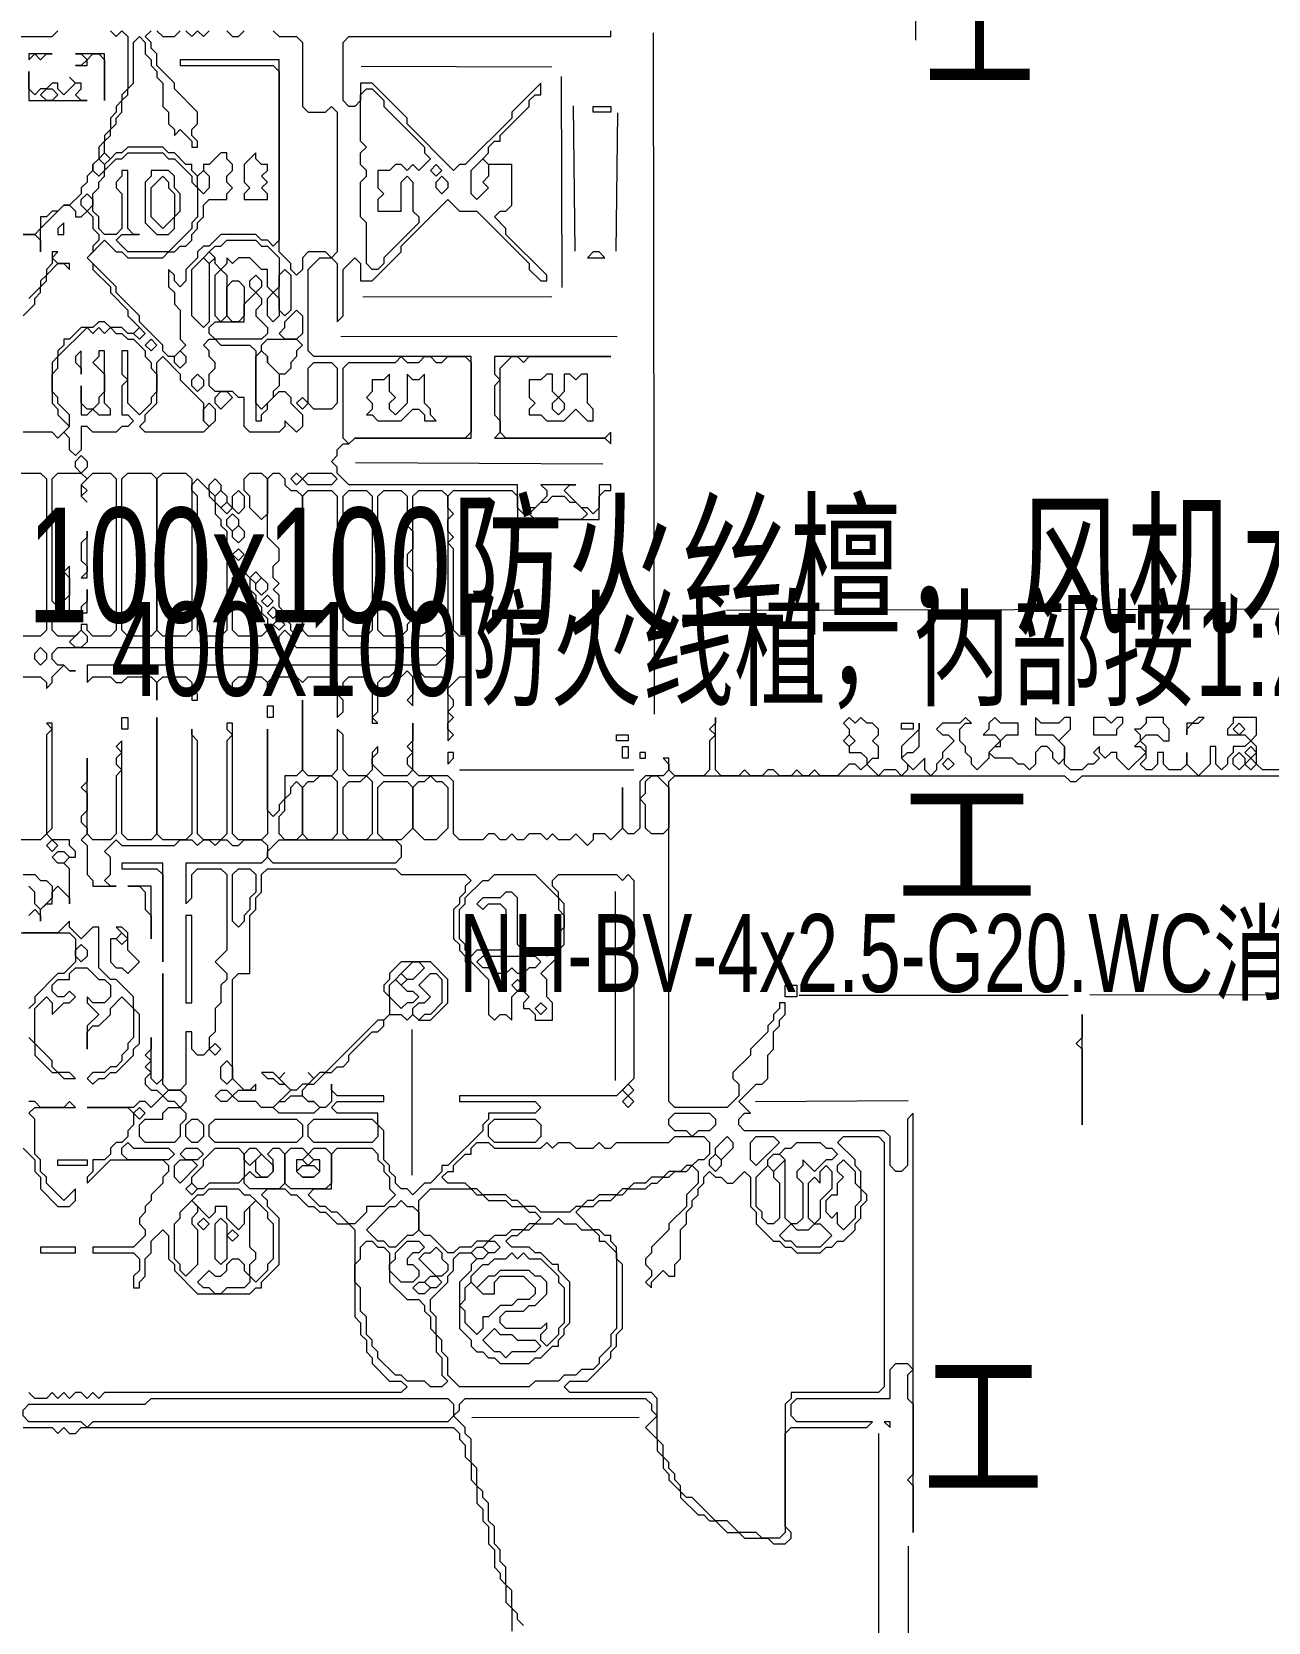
# Model space of a CAD drawing. Extents: x 10 to 1971, y 11 to 1392.
# Drawn here: x 1442.5 to 1655, y 534.6 to 807.8 of the extents above; entities that cross this region are included whole.
import ezdxf

# ---------------------------------------------------------------- set-up
doc = ezdxf.new("R2010")
doc.units = 0
for name, color, linetype, lineweight in [('OCR_TEXT', 6, 'Continuous', 0), ('TRACE_CURVE', 6, 'Continuous', 0), ('TRACE_STRAIGHT', 5, 'Continuous', 0), ('TRACE_TEXT_SYMBOL', 6, 'Continuous', 0)]:
    doc.layers.add(name, color=color, linetype=linetype, lineweight=lineweight)
doc.styles.add('wqy-unicode', font='wqy-unicode.lff')

msp = doc.modelspace()

# ---------------------------------------------------------------- linework, layer by layer
at = {"layer": 'TRACE_CURVE', "color": 6}
for points in [[(1437, 807), (1446, 807), (1447, 808)], [(1456, 808), (1457, 807), (1458, 808), (1459, 807), (1459, 798), (1458, 797), (1458, 796), (1457, 795), (1457, 794), (1456, 793), (1456, 791), (1455, 790), (1455, 789), (1454, 788), (1454, 786), (1453, 785), (1453, 784), (1452, 783), (1452, 782), (1451, 781)], [(1465, 753), (1465, 754), (1461, 758), (1461, 759), (1457, 763), (1457, 764), (1452, 769), (1455, 772), (1457, 770), (1458, 770), (1459, 769), (1465, 769), (1466, 770), (1467, 770), (1468, 771), (1469, 771), (1470, 772), (1470, 773), (1471, 774), (1471, 775), (1472, 776), (1472, 778), (1473, 779), (1476, 779), (1476, 780), (1477, 781), (1476, 782), (1476, 783), (1477, 784), (1477, 785), (1476, 786), (1476, 787), (1475, 787), (1473, 785), (1472, 785), (1472, 784), (1471, 783), (1470, 784), (1470, 785), (1469, 785), (1467, 787), (1466, 787), (1465, 788), (1459, 788), (1458, 787), (1457, 787), (1456, 786), (1455, 787), (1455, 789), (1456, 790), (1456, 791), (1457, 792), (1457, 793), (1458, 794), (1458, 796), (1459, 797), (1459, 798), (1460, 799), (1460, 806), (1461, 807), (1462, 806), (1462, 804), (1463, 803), (1463, 802)], [(1462, 807), (1463, 808)], [(1463, 802), (1464, 801), (1464, 800), (1465, 799), (1465, 795), (1466, 794), (1466, 792), (1467, 791), (1467, 790), (1468, 791), (1470, 789), (1470, 788), (1471, 788), (1471, 789), (1470, 790), (1470, 791), (1471, 792), (1471, 794), (1467, 798), (1467, 799), (1464, 802), (1464, 804), (1463, 805), (1463, 806), (1462, 807)], [(1464, 808), (1465, 807), (1467, 807), (1468, 808)], [(1484, 808), (1485, 807), (1488, 807), (1489, 806), (1489, 795), (1490, 794), (1493, 794), (1494, 795), (1495, 794), (1495, 770), (1494, 769), (1493, 770), (1490, 770), (1489, 769), (1489, 767), (1488, 766), (1487, 767), (1487, 768), (1485, 770), (1485, 803), (1468, 803), (1468, 802), (1484, 802), (1485, 801), (1485, 772), (1484, 771), (1483, 772), (1482, 772), (1481, 773), (1475, 773), (1473, 771), (1472, 771), (1471, 770), (1471, 769), (1469, 767), (1469, 765), (1468, 764), (1467, 765), (1467, 766), (1466, 767), (1466, 764), (1467, 763), (1467, 761), (1468, 760), (1468, 755), (1469, 754), (1467, 752), (1466, 752), (1465, 753)], [(1469, 808), (1470, 807), (1471, 808), (1472, 807), (1473, 808)], [(1476, 808), (1477, 807), (1478, 807), (1479, 808)], [(1499, 765), (1501, 765), (1506, 770), (1506, 771), (1514, 779), (1516, 777), (1519, 777), (1528, 768), (1528, 767), (1530, 765), (1531, 765), (1531, 766), (1524, 773), (1524, 774), (1522, 776), (1523, 777), (1524, 777), (1525, 778), (1525, 785), (1521, 785), (1520, 786), (1521, 787), (1521, 788), (1522, 789), (1523, 789), (1523, 790), (1528, 795), (1528, 796), (1529, 797), (1530, 797), (1530, 799), (1525, 794), (1525, 793), (1517, 785), (1516, 785), (1515, 784), (1507, 792), (1507, 793), (1501, 799), (1499, 799), (1499, 796), (1498, 795), (1497, 795), (1496, 796), (1496, 806), (1497, 807), (1542, 807), (1542, 808)], [(1451, 781), (1451, 780), (1449, 778), (1448, 778), (1447, 777), (1446, 777), (1445, 776), (1444, 776), (1444, 774), (1443, 773), (1441, 773), (1443, 773), (1444, 772), (1444, 770), (1444, 774), (1448, 778), (1449, 778), (1450, 777), (1450, 776), (1451, 776), (1452, 777), (1453, 776), (1453, 774), (1454, 773), (1454, 772), (1453, 771), (1453, 770), (1452, 769), (1453, 768), (1453, 767), (1456, 764), (1456, 763), (1459, 760), (1459, 759), (1461, 757), (1460, 756), (1459, 756), (1458, 757), (1456, 757), (1455, 758), (1454, 758), (1453, 757), (1451, 757), (1449, 755), (1448, 755), (1448, 754), (1447, 753), (1447, 752), (1446, 751), (1446, 744), (1447, 743), (1447, 742), (1449, 740), (1447, 738), (1446, 739), (1441, 739)], [(1441, 759), (1443, 761), (1443, 762), (1444, 763), (1444, 764), (1445, 765), (1445, 766), (1447, 768), (1448, 768), (1449, 767), (1449, 768), (1447, 768), (1446, 769), (1447, 770), (1446, 770), (1446, 768), (1445, 767), (1445, 766), (1444, 765), (1444, 764), (1442, 762)], [(1515, 693), (1514, 694), (1514, 695), (1516, 697), (1518, 697), (1518, 704), (1516, 704), (1515, 705), (1515, 719), (1514, 720), (1515, 721), (1514, 722), (1514, 724), (1515, 725), (1514, 726), (1514, 728), (1515, 729), (1525, 729), (1526, 728), (1526, 724), (1540, 724), (1540, 728), (1541, 729), (1542, 729), (1542, 730), (1540, 730), (1540, 726), (1539, 725), (1538, 726), (1537, 726), (1534, 729), (1535, 730), (1536, 730), (1530, 730), (1531, 729), (1531, 728), (1529, 726), (1528, 726), (1527, 725), (1526, 726), (1526, 730), (1497, 730), (1495, 732), (1495, 733), (1494, 734), (1495, 735), (1495, 736), (1496, 737), (1497, 737), (1498, 738), (1518, 738), (1518, 752), (1491, 752), (1490, 753), (1490, 767), (1492, 769), (1494, 769), (1495, 768), (1495, 758), (1496, 759), (1496, 767), (1498, 769), (1499, 768), (1499, 765)], [(1437, 732), (1444, 732), (1445, 731), (1445, 705), (1444, 704), (1441, 704)], [(1441, 697), (1444, 697), (1445, 696), (1445, 695), (1446, 696), (1446, 697), (1448, 699), (1449, 698), (1450, 698), (1449, 698), (1448, 699), (1447, 699), (1446, 700), (1446, 701), (1447, 702), (1485, 702), (1485, 704), (1486, 705), (1487, 704), (1487, 703), (1488, 702), (1513, 702), (1514, 701), (1512, 699), (1452, 699), (1452, 696), (1453, 697), (1456, 697), (1457, 696), (1458, 696), (1459, 697), (1463, 697)], [(1463, 697), (1464, 696), (1464, 693), (1464, 696), (1465, 697), (1469, 697), (1470, 696), (1470, 693), (1471, 693), (1471, 694), (1470, 695), (1472, 697), (1475, 697), (1476, 696), (1476, 694), (1477, 695), (1477, 696), (1478, 697), (1482, 697), (1483, 696), (1483, 695), (1483, 696), (1484, 697), (1488, 697), (1489, 696), (1490, 697), (1494, 697), (1495, 696), (1495, 690), (1496, 691), (1496, 693), (1495, 694), (1496, 695), (1496, 696), (1497, 697), (1500, 697), (1501, 696), (1501, 689), (1502, 689), (1501, 690), (1502, 691), (1502, 696), (1503, 697), (1504, 697), (1505, 698), (1506, 697), (1507, 698), (1508, 697), (1508, 694), (1507, 693), (1508, 692), (1508, 697), (1509, 698), (1510, 697), (1513, 697), (1514, 696), (1514, 686), (1515, 687), (1514, 688), (1514, 689), (1515, 690), (1514, 691), (1515, 692), (1515, 693)], [(1489, 693), (1489, 681), (1488, 680), (1486, 680), (1486, 676), (1485, 675), (1485, 674), (1484, 673), (1483, 674), (1483, 688), (1483, 670), (1482, 669), (1478, 669), (1477, 670), (1477, 689), (1476, 689), (1476, 688), (1477, 687), (1476, 686), (1476, 670), (1475, 669), (1472, 669), (1471, 670), (1471, 686), (1470, 687), (1470, 688), (1470, 670), (1469, 669), (1465, 669), (1464, 670), (1464, 690), (1464, 670), (1463, 669), (1459, 669), (1458, 670), (1458, 686), (1457, 685), (1458, 684), (1457, 683), (1457, 682), (1458, 681), (1457, 680), (1457, 670), (1456, 669), (1453, 669), (1452, 670), (1452, 683), (1452, 679), (1451, 678), (1452, 677), (1452, 674), (1451, 673), (1451, 672), (1452, 671), (1452, 670), (1451, 669), (1452, 668), (1452, 663), (1453, 662), (1453, 661), (1457, 661), (1456, 661), (1455, 662), (1456, 663)], [(1495, 688), (1495, 681), (1494, 680), (1490, 680), (1489, 681), (1489, 693)], [(1442, 656), (1443, 657), (1444, 656), (1444, 655), (1444, 657), (1445, 658), (1446, 658), (1446, 660), (1447, 661), (1449, 659), (1449, 658), (1449, 664), (1448, 665), (1449, 666), (1450, 666), (1450, 667), (1449, 668), (1449, 669), (1446, 669), (1445, 670), (1446, 671), (1446, 689), (1445, 689), (1446, 688), (1445, 687), (1445, 670), (1444, 669), (1439, 669)], [(1559, 686), (1559, 681), (1558, 680), (1553, 680), (1552, 681), (1552, 683), (1551, 683), (1552, 682), (1552, 681), (1551, 680), (1548, 680), (1547, 679), (1547, 671), (1546, 670), (1545, 670), (1544, 671), (1544, 678), (1544, 671), (1542, 669), (1541, 670), (1539, 670), (1539, 669), (1538, 668), (1536, 670), (1535, 669), (1533, 669), (1532, 670), (1531, 669), (1530, 670), (1528, 670), (1527, 669), (1526, 669), (1525, 670), (1524, 669), (1523, 669), (1522, 670), (1521, 670), (1520, 669), (1516, 669), (1515, 670), (1515, 679), (1514, 680), (1509, 680), (1508, 681), (1508, 689), (1508, 686), (1507, 685), (1508, 684), (1507, 683), (1507, 682), (1508, 681), (1507, 680), (1503, 680), (1501, 682), (1501, 683), (1502, 684), (1502, 685), (1501, 684), (1501, 681), (1500, 680), (1497, 680), (1496, 681), (1496, 687), (1495, 688)], [(1598, 681), (1597, 680), (1596, 681), (1596, 683), (1594, 681), (1592, 683), (1593, 684), (1594, 684), (1595, 685), (1595, 689), (1595, 688), (1592, 685), (1592, 683), (1593, 682), (1593, 681), (1592, 680), (1591, 681), (1589, 681), (1588, 680), (1586, 682), (1587, 683), (1588, 683), (1588, 685), (1587, 686), (1588, 687), (1588, 688), (1587, 689), (1586, 689), (1585, 690), (1584, 689), (1583, 690), (1582, 689), (1583, 688), (1583, 687), (1582, 686), (1583, 685), (1583, 684), (1585, 684), (1586, 683), (1586, 682), (1585, 681), (1584, 682), (1583, 682), (1581, 680), (1578, 680), (1577, 681), (1576, 680), (1575, 680), (1574, 681), (1573, 680), (1571, 680), (1570, 681), (1569, 681), (1568, 680), (1566, 680), (1565, 681), (1564, 680), (1561, 680), (1560, 681), (1560, 690), (1560, 689), (1559, 688), (1560, 687), (1559, 686)], [(1624, 682), (1623, 681), (1621, 681), (1620, 682), (1620, 685), (1619, 686), (1621, 688), (1621, 690), (1620, 690), (1619, 689), (1616, 689), (1615, 690), (1615, 687), (1618, 687), (1620, 685), (1620, 683), (1619, 682), (1618, 683), (1618, 684), (1617, 685), (1616, 685), (1615, 684), (1615, 682), (1614, 681), (1613, 682), (1612, 682), (1611, 683), (1608, 683), (1607, 684), (1608, 685), (1609, 685), (1609, 686), (1610, 687), (1612, 687), (1612, 689), (1609, 689), (1608, 690), (1607, 689), (1607, 688), (1606, 687), (1608, 687), (1609, 686), (1607, 684), (1607, 683), (1605, 681), (1604, 682), (1604, 683), (1603, 684), (1603, 685), (1602, 686), (1602, 688), (1603, 689), (1604, 689), (1603, 690), (1602, 689), (1599, 689), (1598, 688), (1599, 687), (1600, 687), (1601, 686), (1599, 684), (1599, 683), (1598, 682), (1598, 681)], [(1653, 682), (1653, 685), (1652, 686), (1653, 687), (1653, 690), (1649, 690), (1649, 689), (1648, 688), (1648, 687), (1651, 687), (1652, 686), (1651, 685), (1649, 685), (1649, 684), (1648, 683), (1648, 682), (1647, 681), (1646, 682), (1646, 685), (1645, 685), (1645, 682), (1643, 680), (1641, 682), (1641, 684), (1641, 682), (1640, 681), (1638, 681), (1637, 682), (1637, 684), (1636, 684), (1636, 682), (1635, 681), (1634, 681), (1633, 682), (1634, 683), (1634, 685), (1633, 686), (1634, 687), (1636, 687), (1637, 686), (1638, 686), (1638, 688), (1637, 689), (1637, 690), (1634, 690), (1634, 689), (1633, 688), (1632, 688), (1633, 687), (1633, 686), (1632, 685), (1633, 685), (1634, 684), (1631, 681), (1629, 683), (1629, 684), (1628, 684), (1627, 683), (1626, 684), (1626, 685), (1625, 684), (1626, 683), (1625, 682), (1624, 682)], [(1674, 681), (1654, 681), (1653, 682)], [(1570, 636), (1571, 637), (1571, 638), (1572, 639), (1572, 641), (1571, 641), (1571, 640), (1570, 639), (1570, 638), (1569, 637), (1569, 636), (1566, 633), (1566, 632), (1563, 629), (1563, 628), (1564, 627), (1564, 625), (1562, 623), (1553, 623), (1552, 624), (1552, 679), (1553, 680), (1620, 680), (1621, 679), (1622, 679), (1623, 680), (1679, 680)], [(1456, 663), (1456, 666), (1455, 667), (1457, 669), (1458, 668), (1467, 668), (1468, 669), (1470, 669), (1471, 668), (1472, 669), (1473, 669), (1474, 668), (1475, 669), (1476, 669), (1477, 668), (1478, 668), (1479, 669), (1482, 669), (1483, 668), (1483, 666), (1482, 665), (1469, 665), (1469, 658), (1470, 659), (1470, 663), (1471, 664), (1475, 664), (1476, 663), (1476, 650), (1474, 648), (1476, 646), (1476, 645), (1475, 644), (1475, 641), (1474, 640), (1474, 636), (1473, 635), (1473, 633), (1472, 632), (1471, 632), (1470, 633), (1470, 636), (1469, 636), (1469, 627), (1468, 626), (1466, 626), (1465, 627), (1465, 646), (1465, 628), (1464, 627), (1463, 628), (1463, 635), (1463, 633), (1462, 632), (1463, 631), (1462, 630), (1463, 629), (1462, 628), (1462, 627), (1463, 626), (1464, 626), (1465, 625), (1463, 623), (1462, 624)], [(1482, 663), (1483, 664), (1505, 664), (1506, 663), (1517, 663), (1518, 662), (1517, 661), (1517, 660), (1516, 659), (1516, 658), (1515, 657), (1515, 652), (1516, 651), (1516, 650), (1517, 649), (1517, 648), (1518, 648), (1521, 645), (1521, 639), (1522, 638), (1523, 639), (1524, 639), (1525, 638), (1525, 642), (1526, 643), (1527, 643), (1528, 642), (1527, 641), (1527, 640), (1528, 640), (1529, 639), (1529, 638), (1532, 638), (1532, 641), (1531, 642), (1531, 645), (1530, 646), (1533, 649), (1533, 650), (1534, 651), (1534, 658), (1533, 659), (1533, 660), (1532, 661), (1532, 662), (1533, 663), (1543, 663), (1544, 662), (1545, 663), (1546, 662), (1546, 628), (1543, 625), (1516, 625), (1516, 624), (1529, 624), (1530, 623), (1529, 622), (1521, 622), (1521, 621), (1520, 620), (1520, 619), (1514, 613), (1513, 613), (1513, 612)], [(1441, 663), (1443, 663), (1444, 662), (1445, 662), (1446, 661), (1446, 659), (1444, 657), (1443, 658), (1443, 660), (1442, 661)], [(1491, 628), (1490, 627), (1489, 627), (1488, 626), (1487, 626), (1485, 628), (1486, 629), (1485, 628), (1484, 629), (1482, 629), (1483, 628), (1484, 628), (1485, 627), (1486, 627), (1487, 626), (1484, 623), (1482, 623), (1481, 624), (1478, 624), (1477, 625), (1478, 626), (1481, 626), (1481, 627), (1480, 626), (1479, 626), (1477, 628), (1477, 645), (1478, 646), (1480, 646), (1480, 656), (1481, 657), (1481, 659), (1482, 660), (1482, 663)], [(1461, 634), (1461, 639), (1460, 640), (1460, 642), (1457, 645), (1456, 645), (1454, 647), (1454, 654), (1453, 654), (1451, 652), (1449, 654), (1449, 655), (1447, 653), (1441, 653)], [(1440, 653), (1449, 653), (1450, 652), (1450, 648), (1448, 646), (1447, 646), (1443, 642), (1443, 641), (1442, 640)], [(1513, 612), (1511, 610), (1510, 610), (1508, 608), (1507, 609), (1506, 609), (1505, 610), (1505, 611), (1504, 612), (1504, 613), (1503, 614), (1503, 619), (1502, 620), (1502, 622), (1495, 622), (1494, 623), (1495, 624), (1503, 624), (1503, 625), (1495, 625), (1494, 626), (1494, 627), (1494, 624), (1493, 623), (1492, 623), (1491, 624), (1490, 624), (1489, 625), (1489, 626), (1490, 627), (1491, 627), (1493, 629), (1494, 629), (1495, 630), (1496, 630), (1497, 631), (1497, 632), (1501, 636), (1502, 636), (1503, 637), (1503, 638), (1504, 639), (1506, 639), (1507, 638), (1508, 639), (1509, 638), (1511, 638), (1514, 641), (1514, 645), (1511, 648), (1506, 648), (1504, 646), (1504, 645), (1503, 644), (1503, 643), (1504, 642), (1504, 639), (1503, 638), (1502, 638), (1493, 629), (1492, 629), (1491, 628), (1490, 629), (1491, 628)], [(1443, 634), (1443, 632), (1446, 629), (1447, 629), (1448, 628), (1450, 628), (1449, 629), (1447, 629), (1446, 630), (1446, 631), (1443, 634), (1443, 640), (1445, 642), (1446, 641), (1446, 639), (1448, 641), (1449, 641), (1450, 642), (1449, 643), (1448, 642), (1447, 642), (1446, 643), (1446, 644), (1447, 645), (1449, 645), (1449, 646), (1450, 647), (1452, 647), (1454, 645), (1455, 645), (1456, 644), (1456, 642), (1455, 641), (1453, 641), (1452, 642), (1452, 641), (1454, 639), (1452, 637), (1452, 633), (1452, 636), (1453, 637), (1454, 637), (1456, 639), (1456, 640), (1458, 642), (1460, 640), (1460, 635), (1459, 634), (1459, 633), (1458, 632), (1458, 631), (1457, 630), (1456, 630), (1455, 629), (1453, 629), (1452, 628), (1453, 627), (1454, 628), (1455, 628), (1456, 629), (1457, 629), (1460, 632), (1460, 633), (1461, 634)], [(1442, 635), (1443, 634)], [(1549, 571), (1550, 570), (1548, 568), (1550, 566), (1550, 564), (1551, 563), (1551, 561), (1552, 560), (1552, 559), (1554, 557), (1554, 556), (1557, 553), (1558, 553), (1559, 552), (1560, 552), (1562, 550), (1564, 550), (1565, 549), (1569, 549), (1570, 548), (1572, 548), (1573, 549), (1573, 550), (1572, 551), (1572, 567), (1573, 568), (1586, 568), (1587, 569), (1574, 569), (1573, 570), (1573, 572), (1574, 573), (1590, 573), (1590, 578), (1591, 579), (1593, 579), (1594, 578), (1593, 577), (1593, 573), (1594, 572), (1594, 560), (1593, 559), (1594, 558), (1594, 550), (1594, 622), (1593, 621), (1593, 613), (1592, 612), (1591, 612), (1590, 613), (1590, 618), (1589, 619), (1565, 619), (1564, 620), (1564, 621), (1565, 622), (1566, 622), (1564, 624), (1567, 627), (1568, 627), (1569, 628), (1569, 632), (1570, 633), (1570, 636)], [(1441, 616), (1443, 614), (1443, 612), (1444, 611), (1444, 609), (1447, 606), (1449, 606), (1450, 607), (1450, 609), (1448, 607), (1445, 610), (1445, 611), (1444, 612), (1444, 614), (1443, 615), (1443, 621), (1442, 622), (1443, 623), (1450, 623), (1449, 624), (1448, 623), (1444, 623), (1443, 624), (1442, 624)], [(1462, 624), (1461, 624), (1460, 623), (1452, 623), (1459, 623), (1460, 622), (1460, 620), (1459, 619), (1459, 618), (1458, 617), (1457, 617), (1456, 616), (1456, 615), (1455, 614), (1453, 614), (1453, 612), (1452, 611), (1452, 610), (1456, 614), (1465, 614), (1466, 613), (1466, 612), (1465, 611), (1465, 610), (1463, 608), (1463, 607), (1462, 606), (1462, 605), (1461, 604), (1461, 603), (1462, 602), (1462, 601), (1460, 599), (1453, 599), (1453, 598), (1460, 598), (1461, 597), (1461, 595), (1460, 594), (1460, 592), (1461, 592), (1461, 593), (1462, 594), (1462, 597), (1463, 598), (1463, 600), (1465, 602), (1466, 601), (1466, 597), (1467, 596), (1467, 595), (1471, 591), (1480, 591), (1481, 592), (1482, 592), (1482, 593), (1485, 596), (1485, 604), (1483, 606), (1483, 607), (1482, 608), (1483, 609), (1486, 609), (1487, 608)], [(1581, 617), (1582, 618), (1588, 618), (1589, 617), (1589, 575), (1588, 574), (1573, 574), (1573, 573), (1572, 572), (1572, 550), (1571, 549), (1568, 549), (1567, 550), (1564, 550), (1562, 552), (1560, 552), (1556, 556), (1555, 556), (1554, 557), (1554, 558), (1553, 559), (1553, 560), (1552, 561), (1552, 562), (1551, 563), (1551, 565), (1550, 566), (1550, 573), (1549, 574), (1535, 574), (1534, 575), (1535, 576), (1538, 576), (1542, 580), (1542, 581), (1543, 582), (1543, 584), (1544, 585), (1544, 596), (1543, 597), (1543, 599), (1542, 600), (1542, 601), (1541, 601), (1540, 602), (1539, 602), (1536, 605), (1537, 606), (1539, 606), (1540, 607), (1542, 607), (1543, 608), (1544, 608), (1545, 609), (1548, 609), (1549, 610), (1550, 610), (1551, 611), (1552, 611), (1553, 612), (1555, 612), (1556, 613), (1557, 612), (1557, 610)], [(1557, 610), (1555, 608), (1555, 606), (1552, 603), (1552, 602), (1549, 599), (1549, 598), (1548, 597), (1548, 596), (1549, 595), (1549, 594), (1548, 593), (1549, 592), (1549, 593), (1551, 595), (1552, 594), (1553, 594), (1553, 596), (1554, 597), (1554, 602), (1555, 603), (1555, 605), (1556, 606), (1556, 607), (1557, 608), (1557, 609), (1558, 610), (1558, 611), (1559, 612), (1560, 611), (1561, 611), (1562, 610), (1563, 610), (1565, 612), (1566, 611), (1566, 606), (1567, 605), (1567, 603), (1570, 600), (1571, 600), (1572, 599), (1573, 599), (1574, 598), (1578, 598), (1579, 599), (1580, 599), (1581, 600), (1582, 600), (1584, 602), (1584, 603), (1585, 604), (1585, 606), (1586, 607), (1586, 608), (1585, 609), (1585, 612), (1584, 613), (1584, 614), (1581, 617)], [(1487, 608), (1488, 608), (1490, 606), (1491, 606), (1492, 605), (1493, 605), (1495, 603), (1497, 603), (1498, 602), (1498, 587), (1499, 586), (1499, 584), (1500, 583), (1500, 581), (1501, 580), (1501, 579), (1504, 576), (1506, 576), (1507, 575), (1506, 574), (1455, 574), (1454, 573), (1453, 574), (1452, 573), (1451, 574), (1450, 574), (1449, 573), (1448, 574), (1447, 573), (1446, 574), (1445, 573), (1443, 573), (1442, 574)], [(1532, 603), (1533, 604), (1534, 603), (1536, 603), (1537, 602), (1539, 602), (1540, 601), (1540, 600), (1541, 600), (1543, 598), (1543, 585), (1542, 584), (1542, 582), (1540, 580), (1540, 579), (1539, 578), (1537, 578), (1536, 577), (1534, 577), (1533, 576), (1529, 576), (1528, 575), (1516, 575), (1514, 577), (1514, 580), (1513, 581), (1513, 583), (1512, 584), (1512, 587), (1511, 588), (1511, 590), (1514, 593), (1514, 594), (1515, 595), (1515, 597), (1516, 598), (1518, 598), (1519, 597), (1518, 596), (1518, 595), (1516, 593), (1516, 585), (1518, 583), (1518, 582), (1519, 581), (1520, 581), (1521, 580), (1522, 580), (1523, 579), (1528, 579), (1529, 580), (1530, 580), (1532, 582), (1533, 582), (1533, 583), (1534, 584), (1534, 585), (1535, 586), (1535, 593), (1533, 595), (1533, 596), (1532, 596), (1530, 598), (1529, 598)], [(1529, 598), (1528, 599), (1525, 599), (1524, 600), (1525, 601), (1526, 601), (1527, 602), (1528, 602), (1529, 603), (1532, 603)], [(1527, 534), (1526, 535), (1526, 536), (1525, 537), (1525, 540), (1524, 541), (1524, 544), (1523, 545), (1523, 547), (1522, 548), (1522, 551), (1521, 552), (1521, 555), (1520, 556), (1520, 557), (1519, 558), (1519, 561), (1518, 562), (1518, 566), (1517, 567), (1517, 568), (1515, 570), (1516, 571), (1516, 572), (1517, 573), (1548, 573), (1549, 572), (1549, 571)], [(1441, 568), (1446, 568), (1447, 567), (1448, 568), (1449, 567), (1450, 567), (1451, 568), (1515, 568), (1516, 567), (1516, 566), (1517, 565), (1517, 563), (1518, 562), (1518, 559), (1519, 558), (1519, 555), (1520, 554), (1520, 552), (1521, 551), (1521, 548), (1522, 547), (1522, 544), (1523, 543), (1523, 542), (1524, 541), (1524, 538), (1525, 537), (1525, 533)]]:
    msp.add_lwpolyline(points, dxfattribs=at)
for points in [[(1499, 797), (1500, 798), (1501, 798), (1503, 796), (1503, 795), (1510, 788), (1510, 787), (1511, 786), (1509, 784), (1508, 785), (1507, 784), (1506, 785), (1505, 785), (1504, 784), (1502, 784), (1502, 781), (1503, 780), (1502, 779), (1502, 777), (1506, 777), (1506, 782), (1507, 783), (1508, 782), (1508, 777), (1509, 776), (1509, 775), (1503, 769), (1503, 768), (1502, 767), (1501, 767), (1500, 768), (1500, 775), (1499, 776), (1499, 782), (1500, 783), (1500, 784), (1499, 785), (1499, 787), (1500, 788), (1499, 789)], [(1458, 786), (1459, 787), (1465, 787), (1466, 786), (1467, 786), (1470, 783), (1470, 782), (1471, 781), (1471, 776), (1470, 775), (1470, 774), (1466, 770), (1459, 770), (1457, 772), (1458, 773), (1461, 773), (1460, 773), (1459, 774), (1459, 784), (1458, 784), (1458, 783), (1457, 782), (1457, 781), (1458, 780), (1458, 774), (1457, 773), (1455, 773), (1454, 774), (1454, 776), (1453, 777), (1453, 780), (1454, 781), (1454, 782), (1455, 783), (1455, 784), (1457, 786)], [(1454, 786), (1455, 787), (1456, 786), (1455, 785)], [(1453, 785), (1454, 786), (1455, 785), (1455, 784), (1454, 783), (1453, 784)], [(1511, 784), (1512, 785), (1513, 784), (1512, 783)], [(1520, 786), (1521, 785), (1521, 783), (1520, 782), (1521, 781), (1519, 779), (1518, 780), (1518, 784)], [(1471, 783), (1472, 784), (1473, 783), (1473, 781), (1472, 780), (1471, 781)], [(1512, 782), (1513, 783), (1514, 782), (1514, 781), (1513, 780), (1512, 781)], [(1451, 779), (1452, 780), (1453, 779), (1453, 778), (1452, 777), (1451, 778)], [(1475, 771), (1476, 772), (1481, 772), (1482, 771), (1483, 771), (1485, 769), (1485, 764), (1484, 763), (1483, 764), (1483, 767), (1482, 767), (1480, 769), (1478, 769), (1477, 768), (1476, 769), (1476, 768), (1475, 767), (1474, 768), (1474, 769), (1473, 770), (1474, 771)], [(1472, 769), (1473, 768), (1473, 758), (1472, 757), (1470, 759), (1470, 767)], [(1472, 769), (1473, 770), (1474, 769), (1473, 768)], [(1474, 766), (1475, 767), (1476, 766), (1476, 759), (1475, 758), (1474, 759)], [(1480, 765), (1481, 766), (1482, 765), (1482, 764), (1481, 763), (1480, 764)], [(1485, 766), (1486, 767), (1487, 766), (1487, 760), (1486, 759), (1485, 760)], [(1481, 763), (1482, 762), (1482, 761), (1481, 760), (1481, 759), (1483, 757), (1483, 756), (1482, 755), (1474, 755), (1473, 756), (1473, 757), (1474, 758), (1479, 758), (1479, 761)], [(1476, 764), (1477, 765), (1478, 765), (1479, 764), (1479, 759), (1478, 758), (1477, 758), (1476, 759)], [(1483, 762), (1484, 763), (1485, 762), (1485, 759), (1484, 758), (1483, 759)], [(1488, 760), (1489, 759), (1489, 756), (1488, 755), (1486, 755), (1485, 756), (1486, 757), (1486, 758)], [(1452, 757), (1453, 756), (1454, 757), (1455, 756), (1456, 757), (1457, 756), (1458, 756), (1459, 755), (1460, 755), (1462, 753), (1462, 752), (1463, 751), (1463, 750), (1464, 749), (1464, 746), (1463, 745), (1463, 744), (1461, 742), (1459, 744), (1459, 753), (1458, 753), (1458, 749), (1459, 748), (1458, 747), (1458, 742), (1459, 742), (1460, 741), (1459, 740), (1458, 740), (1457, 739), (1453, 739), (1452, 740), (1451, 740), (1451, 736), (1450, 735), (1449, 736), (1449, 738), (1448, 739), (1449, 740), (1449, 742), (1447, 744), (1447, 745), (1446, 746), (1446, 749), (1447, 750), (1447, 752)], [(1460, 756), (1461, 757), (1462, 756), (1461, 755)], [(1462, 754), (1463, 755), (1464, 754), (1463, 753)], [(1472, 754), (1473, 755), (1474, 755), (1475, 754), (1480, 754), (1481, 753), (1481, 741), (1482, 741), (1482, 742), (1483, 743), (1483, 744), (1485, 746), (1486, 746), (1487, 745), (1487, 744), (1489, 742), (1489, 740), (1488, 739), (1486, 741), (1486, 740), (1485, 739), (1480, 739), (1479, 740), (1479, 745), (1478, 745), (1477, 746), (1474, 746), (1473, 747), (1473, 749), (1474, 750), (1474, 751), (1473, 752), (1473, 753)], [(1482, 754), (1483, 755), (1488, 755), (1489, 754), (1488, 753), (1488, 752), (1487, 751), (1487, 750), (1486, 749), (1485, 749), (1483, 751), (1483, 752), (1482, 753)], [(1464, 751), (1465, 752), (1468, 749), (1468, 748), (1472, 744), (1472, 741), (1473, 740), (1472, 739), (1462, 739), (1461, 740), (1462, 741), (1462, 742), (1464, 744)], [(1467, 752), (1468, 753), (1469, 752), (1469, 751), (1468, 750), (1467, 751)], [(1481, 752), (1482, 753), (1483, 752), (1483, 751), (1485, 749), (1485, 747), (1484, 746), (1484, 745), (1482, 743), (1481, 744)], [(1505, 751), (1506, 752), (1507, 751), (1509, 751), (1510, 752), (1511, 752), (1512, 751), (1513, 751), (1514, 752), (1517, 752), (1518, 751), (1518, 739), (1517, 738), (1498, 738), (1497, 737), (1496, 738), (1496, 750), (1497, 751)], [(1470, 748), (1471, 749), (1472, 748), (1472, 747), (1471, 746), (1470, 747)], [(1490, 750), (1491, 751), (1494, 751), (1495, 750), (1495, 744), (1494, 743), (1491, 743), (1490, 744)], [(1474, 745), (1475, 746), (1476, 746), (1477, 745), (1475, 743), (1474, 744)], [(1472, 743), (1473, 744), (1474, 743), (1474, 741), (1473, 740), (1472, 741)], [(1488, 744), (1489, 745), (1490, 744), (1489, 743)], [(1450, 734), (1451, 735), (1452, 734), (1452, 733), (1451, 732), (1450, 733)], [(1446, 731), (1447, 732), (1451, 732), (1452, 731), (1451, 730), (1451, 728), (1452, 727), (1451, 728), (1452, 729), (1451, 730), (1453, 732), (1456, 732), (1457, 731), (1457, 705), (1456, 704), (1453, 704), (1452, 705), (1452, 706), (1451, 706), (1451, 705), (1450, 704), (1447, 704), (1446, 705), (1446, 707), (1447, 708), (1449, 708), (1449, 716), (1448, 715), (1449, 714), (1449, 711), (1447, 709), (1446, 710)], [(1458, 731), (1459, 732), (1463, 732), (1464, 731), (1464, 705), (1463, 704), (1459, 704), (1458, 705)], [(1464, 731), (1465, 732), (1469, 732), (1470, 731), (1470, 705), (1469, 704), (1465, 704), (1464, 705)], [(1470, 730), (1471, 731), (1473, 729), (1473, 728), (1474, 727), (1474, 725), (1475, 724), (1475, 723), (1476, 722), (1476, 705), (1475, 704), (1472, 704), (1471, 705), (1471, 728), (1470, 729)], [(1473, 730), (1474, 731), (1475, 730), (1475, 729), (1474, 728), (1473, 729)], [(1479, 731), (1480, 732), (1482, 732), (1483, 731), (1483, 725), (1482, 724), (1480, 726), (1480, 728), (1479, 729)], [(1483, 731), (1484, 732), (1485, 732), (1486, 731), (1486, 730), (1487, 729), (1488, 729), (1489, 728), (1489, 705), (1488, 704), (1487, 705), (1487, 706), (1486, 707), (1486, 708), (1485, 709), (1485, 711), (1484, 712), (1485, 713), (1484, 714), (1484, 716), (1485, 717), (1485, 719), (1483, 721)], [(1487, 731), (1488, 732), (1489, 731), (1488, 730)], [(1489, 731), (1490, 732), (1494, 732), (1495, 731), (1494, 730), (1490, 730)], [(1474, 728), (1475, 729), (1476, 728), (1476, 727), (1475, 726), (1474, 727)], [(1475, 726), (1476, 727), (1477, 726), (1476, 725)], [(1477, 728), (1478, 729), (1479, 728), (1479, 726), (1478, 725), (1477, 726)], [(1489, 728), (1490, 729), (1494, 729), (1495, 728), (1495, 705), (1494, 704), (1490, 704), (1489, 705)], [(1496, 728), (1497, 729), (1500, 729), (1501, 728), (1501, 705), (1500, 704), (1497, 704), (1496, 705)], [(1502, 728), (1503, 729), (1506, 729), (1507, 728), (1507, 723), (1508, 722), (1508, 719), (1507, 718), (1507, 716), (1508, 715), (1508, 707), (1507, 706), (1507, 705), (1506, 704), (1503, 704), (1502, 705)], [(1508, 728), (1509, 729), (1513, 729), (1514, 728), (1514, 705), (1513, 704), (1509, 704), (1508, 705)], [(1531, 727), (1532, 728), (1534, 728), (1535, 727), (1536, 727), (1538, 725), (1537, 724), (1529, 724), (1528, 725), (1530, 727)], [(1476, 724), (1477, 725), (1478, 724), (1478, 723), (1477, 722), (1476, 723)], [(1477, 722), (1478, 723), (1479, 722), (1479, 721), (1478, 720), (1477, 721)], [(1477, 718), (1478, 719), (1479, 718), (1478, 717)], [(1477, 714), (1478, 715), (1479, 715), (1480, 714), (1480, 712), (1481, 711), (1481, 710), (1482, 709), (1482, 708), (1483, 707), (1483, 705), (1482, 704), (1478, 704), (1477, 705)], [(1480, 714), (1481, 715), (1482, 714), (1481, 713)], [(1481, 713), (1482, 714), (1483, 713), (1483, 712), (1482, 711), (1481, 712)], [(1482, 710), (1483, 711), (1484, 710), (1483, 709)], [(1483, 708), (1484, 709), (1485, 708), (1484, 707)], [(1451, 705), (1452, 704), (1452, 703), (1451, 702), (1450, 702), (1449, 703)], [(1484, 706), (1485, 707), (1486, 706), (1485, 705)], [(1443, 701), (1444, 702), (1445, 701), (1445, 700), (1444, 699), (1443, 700)], [(1649, 688), (1650, 689), (1651, 688), (1650, 687)], [(1582, 686), (1583, 687), (1584, 686), (1583, 685)], [(1649, 683), (1650, 684), (1651, 683), (1651, 682), (1650, 681), (1649, 682)], [(1651, 684), (1652, 685), (1653, 684), (1652, 683)], [(1599, 682), (1600, 683), (1601, 682), (1600, 681)], [(1651, 682), (1652, 683), (1653, 682), (1652, 681)], [(1487, 678), (1488, 679), (1489, 678), (1489, 670), (1488, 669), (1486, 669), (1485, 670), (1485, 673), (1486, 674), (1486, 676), (1487, 677)], [(1491, 679), (1492, 680), (1494, 680), (1495, 679), (1495, 670), (1494, 669), (1490, 669), (1489, 670), (1489, 678), (1490, 679)], [(1499, 679), (1500, 680), (1501, 679), (1501, 670), (1500, 669), (1497, 669), (1496, 670), (1496, 678), (1497, 679)], [(1502, 678), (1503, 679), (1507, 679), (1508, 678), (1508, 671), (1506, 669), (1503, 669), (1502, 670)], [(1510, 679), (1511, 680), (1512, 679), (1513, 679), (1514, 678), (1514, 671), (1512, 669), (1510, 669), (1508, 671), (1508, 678), (1509, 679)], [(1548, 679), (1549, 680), (1550, 680), (1552, 678), (1552, 671), (1551, 670), (1549, 670), (1548, 671), (1548, 675), (1547, 676), (1548, 677)], [(1445, 668), (1446, 669), (1447, 668), (1446, 667)], [(1446, 666), (1447, 667), (1448, 667), (1449, 666), (1448, 665), (1447, 665)], [(1485, 669), (1505, 669), (1506, 668), (1506, 666), (1505, 665), (1484, 665), (1483, 666), (1483, 667)], [(1477, 663), (1478, 664), (1480, 664), (1481, 663), (1481, 660), (1480, 659), (1480, 657), (1479, 656), (1479, 655), (1478, 654), (1477, 655)], [(1521, 662), (1522, 663), (1529, 663), (1533, 659), (1533, 657), (1534, 656), (1534, 654), (1533, 653), (1533, 651), (1531, 649), (1530, 650), (1527, 650), (1526, 651), (1526, 659), (1525, 660), (1524, 660), (1523, 659), (1520, 659), (1519, 658), (1520, 657), (1521, 658), (1523, 658), (1524, 657), (1524, 651), (1523, 650), (1519, 650), (1518, 649), (1517, 650), (1517, 651), (1516, 652), (1516, 657), (1517, 658), (1517, 659), (1520, 662)], [(1450, 650), (1451, 651), (1452, 650), (1452, 649), (1451, 648), (1450, 649)], [(1508, 648), (1509, 648), (1510, 647), (1508, 645), (1507, 645), (1506, 646)], [(1519, 648), (1520, 649), (1529, 649), (1530, 648), (1529, 647), (1528, 647), (1527, 646), (1526, 646), (1525, 647), (1524, 646), (1522, 646), (1521, 647), (1520, 647)], [(1504, 644), (1505, 645), (1507, 643), (1508, 643), (1509, 642), (1508, 641), (1507, 641), (1506, 640), (1504, 642)], [(1505, 645), (1506, 646), (1507, 645), (1506, 644)], [(1511, 646), (1512, 646), (1513, 645), (1513, 641), (1511, 639), (1510, 639), (1509, 638), (1508, 639), (1508, 640), (1509, 641), (1510, 641), (1511, 642), (1509, 644)], [(1525, 644), (1526, 645), (1527, 644), (1526, 643)], [(1529, 640), (1530, 641), (1531, 640), (1530, 639)], [(1473, 633), (1474, 634), (1475, 633), (1474, 632)], [(1475, 630), (1476, 631), (1477, 630), (1477, 628), (1476, 627), (1475, 628)], [(1465, 625), (1466, 626), (1468, 626), (1469, 625), (1469, 624), (1468, 623), (1467, 624), (1466, 624)], [(1474, 625), (1475, 626), (1476, 626), (1477, 625), (1476, 624), (1475, 624)], [(1544, 626), (1545, 627), (1546, 626), (1545, 625)], [(1486, 624), (1487, 625), (1489, 625), (1490, 624), (1491, 624), (1492, 623), (1491, 622), (1485, 622), (1484, 623), (1485, 624)], [(1544, 624), (1545, 625), (1546, 624), (1545, 623)], [(1460, 622), (1461, 623), (1462, 622), (1461, 621)], [(1465, 622), (1466, 623), (1468, 623), (1469, 622), (1469, 621), (1468, 620), (1468, 618), (1467, 617), (1462, 617), (1461, 618), (1461, 620), (1462, 621), (1465, 621)], [(1469, 620), (1470, 621), (1471, 621), (1472, 620), (1472, 618), (1471, 617), (1470, 617), (1469, 618)], [(1473, 620), (1474, 621), (1488, 621), (1489, 620), (1489, 618), (1488, 617), (1474, 617), (1473, 618)], [(1490, 620), (1491, 621), (1501, 621), (1502, 620), (1502, 618), (1501, 617), (1491, 617), (1490, 618)], [(1521, 620), (1522, 621), (1529, 621), (1530, 620), (1530, 618), (1529, 617), (1522, 617), (1521, 618)], [(1552, 621), (1553, 622), (1559, 622), (1560, 621), (1560, 620), (1559, 619), (1557, 619), (1556, 618), (1555, 619), (1553, 619), (1552, 620)], [(1552, 617), (1553, 618), (1558, 618), (1559, 617), (1559, 615), (1558, 614), (1557, 614), (1556, 613), (1555, 613), (1554, 612), (1552, 612), (1551, 611), (1549, 611), (1548, 610), (1546, 610), (1545, 609), (1544, 609), (1543, 608), (1540, 608), (1539, 607), (1538, 607), (1537, 606), (1536, 606), (1535, 605), (1530, 605), (1529, 606), (1527, 606), (1526, 607), (1525, 607), (1524, 608), (1520, 608), (1519, 609), (1518, 609), (1517, 610), (1514, 610), (1513, 611), (1514, 612), (1515, 612), (1515, 613), (1517, 615), (1518, 615), (1518, 616), (1519, 617), (1521, 617), (1522, 616), (1530, 616), (1531, 617), (1532, 616), (1533, 617), (1535, 617), (1536, 616), (1539, 616), (1540, 617), (1541, 616), (1542, 616), (1543, 617)], [(1562, 618), (1563, 617), (1563, 616), (1561, 614), (1560, 615), (1560, 616)], [(1566, 617), (1567, 618), (1570, 618), (1571, 617), (1567, 613), (1566, 614)], [(1458, 616), (1459, 617), (1460, 616), (1466, 616), (1467, 615), (1466, 614), (1459, 614), (1458, 615)], [(1468, 615), (1469, 616), (1471, 616), (1472, 615), (1471, 614), (1469, 614)], [(1474, 616), (1478, 616), (1479, 615), (1479, 611), (1478, 610), (1473, 610), (1472, 609), (1471, 609), (1470, 610), (1470, 611), (1472, 613), (1472, 614)], [(1483, 615), (1484, 616), (1485, 616), (1486, 615), (1486, 610), (1485, 609), (1480, 609), (1479, 610), (1479, 611), (1480, 612), (1481, 611), (1483, 611), (1484, 612), (1484, 614)], [(1479, 615), (1480, 616), (1481, 616), (1482, 615), (1480, 613), (1479, 614)], [(1481, 614), (1482, 615), (1484, 613), (1484, 612), (1483, 611), (1482, 611), (1481, 612)], [(1486, 615), (1487, 616), (1489, 616), (1490, 615), (1489, 614), (1488, 614), (1488, 612), (1489, 611), (1491, 611), (1492, 612), (1492, 614), (1491, 614), (1490, 615), (1491, 616), (1493, 616), (1494, 615), (1494, 610), (1493, 609), (1487, 609), (1486, 610)], [(1489, 614), (1490, 615), (1491, 614), (1490, 613)], [(1494, 615), (1495, 616), (1501, 616), (1502, 615), (1502, 614), (1503, 613), (1503, 612), (1504, 611), (1504, 609), (1505, 608), (1503, 606), (1500, 606), (1500, 605), (1498, 603), (1497, 603), (1495, 605), (1494, 605), (1493, 606), (1492, 606), (1490, 608), (1491, 609), (1494, 609)], [(1559, 614), (1560, 615), (1561, 614), (1561, 613), (1560, 612), (1559, 613)], [(1569, 614), (1570, 615), (1571, 615), (1572, 614), (1570, 612), (1569, 613)], [(1573, 616), (1574, 617), (1578, 617), (1579, 616), (1580, 616), (1581, 615), (1580, 614), (1579, 614), (1577, 612), (1575, 614), (1575, 613), (1574, 612), (1574, 611), (1575, 610), (1575, 604), (1574, 603), (1573, 603), (1572, 604), (1572, 614), (1571, 615), (1572, 616)], [(1467, 613), (1468, 614), (1470, 614), (1471, 613), (1468, 610), (1467, 611)], [(1488, 612), (1489, 613), (1491, 613), (1492, 612), (1491, 611), (1489, 611)], [(1569, 613), (1570, 612), (1570, 611), (1571, 610), (1571, 604), (1570, 603), (1569, 603), (1568, 604), (1568, 605), (1567, 606), (1567, 611)], [(1578, 612), (1579, 613), (1580, 612), (1580, 609), (1578, 607), (1578, 604), (1577, 603), (1576, 604), (1576, 610), (1577, 611), (1578, 610)], [(1581, 613), (1582, 614), (1584, 612), (1584, 610), (1585, 609), (1585, 607), (1584, 606), (1584, 604), (1582, 602), (1581, 603), (1581, 605), (1580, 604), (1579, 605), (1579, 607), (1580, 608), (1581, 608), (1581, 610), (1582, 611), (1581, 612)], [(1469, 609), (1470, 610), (1471, 609), (1470, 608)], [(1470, 607), (1471, 606), (1471, 605), (1470, 604), (1470, 603), (1471, 602), (1471, 596), (1469, 594), (1468, 595), (1468, 596), (1467, 597), (1467, 603), (1468, 604), (1468, 605)], [(1472, 608), (1473, 609), (1478, 609), (1479, 608), (1480, 608), (1481, 607), (1479, 605), (1479, 603), (1478, 602), (1476, 604), (1476, 606), (1474, 606), (1474, 605), (1473, 604), (1470, 607), (1471, 608)], [(1480, 606), (1481, 607), (1483, 605), (1483, 604), (1484, 603), (1484, 597), (1483, 596), (1483, 595), (1481, 593), (1480, 594), (1480, 596), (1481, 597), (1481, 598), (1480, 599)], [(1505, 606), (1506, 607), (1507, 606), (1508, 606), (1509, 605), (1509, 602), (1508, 601), (1507, 601), (1505, 599), (1504, 599), (1503, 600), (1502, 600), (1500, 602), (1504, 606)], [(1511, 609), (1518, 609), (1519, 608), (1520, 608), (1521, 607), (1524, 607), (1525, 606), (1527, 606), (1528, 605), (1529, 605), (1530, 604), (1529, 603), (1528, 603), (1527, 602), (1525, 602), (1524, 601), (1522, 601), (1521, 600), (1519, 600), (1518, 599), (1516, 599), (1515, 598), (1514, 598), (1511, 601), (1510, 601), (1509, 602), (1509, 607)], [(1471, 603), (1472, 604), (1473, 603), (1472, 602)], [(1474, 603), (1475, 604), (1476, 603), (1476, 597), (1475, 596), (1474, 597)], [(1476, 601), (1477, 602), (1478, 601), (1477, 600)], [(1573, 603), (1574, 602), (1576, 602), (1577, 603), (1578, 603), (1580, 601), (1578, 599), (1574, 599), (1573, 600), (1572, 600), (1571, 601)], [(1499, 599), (1500, 600), (1501, 600), (1502, 599), (1503, 599), (1504, 598), (1504, 593), (1507, 590), (1509, 590), (1510, 589), (1510, 588), (1511, 587), (1511, 585), (1512, 584), (1512, 581), (1513, 580), (1513, 577), (1514, 576), (1513, 575), (1511, 575), (1510, 576), (1507, 576), (1506, 577), (1505, 577), (1502, 580), (1502, 581), (1501, 582), (1501, 583), (1500, 584), (1500, 587), (1499, 588), (1499, 592), (1498, 593), (1498, 596), (1499, 597)], [(1507, 600), (1509, 600), (1510, 599), (1509, 598), (1508, 598), (1507, 597), (1507, 596), (1508, 596), (1509, 595), (1509, 594), (1508, 593), (1506, 593), (1504, 595), (1504, 596), (1505, 597), (1505, 598)], [(1511, 598), (1512, 599), (1513, 598), (1513, 597), (1514, 596), (1514, 595), (1513, 594), (1512, 594), (1509, 597), (1510, 598)], [(1518, 598), (1519, 599), (1520, 599), (1521, 598), (1520, 597), (1519, 597)], [(1520, 599), (1521, 600), (1522, 600), (1523, 599), (1522, 598), (1521, 598)], [(1476, 596), (1477, 597), (1478, 597), (1479, 596), (1479, 595), (1480, 594), (1480, 593), (1479, 592), (1476, 592), (1475, 591), (1474, 591), (1473, 592), (1472, 592), (1471, 593), (1473, 595), (1474, 594), (1475, 594), (1476, 595)], [(1524, 597), (1525, 598), (1526, 597), (1527, 598), (1528, 597), (1530, 597), (1533, 594), (1533, 593), (1534, 592), (1534, 586), (1533, 585), (1533, 584), (1531, 582), (1530, 583), (1530, 584), (1531, 585), (1531, 586), (1530, 585), (1524, 585), (1523, 586), (1523, 587), (1524, 588), (1527, 588), (1528, 589), (1529, 589), (1531, 591), (1531, 593), (1530, 594), (1529, 594), (1528, 595), (1523, 595), (1522, 594), (1521, 594), (1519, 592), (1518, 593), (1518, 594), (1520, 596), (1521, 596), (1522, 597)], [(1508, 592), (1509, 593), (1510, 593), (1511, 592), (1510, 591), (1509, 591)], [(1510, 593), (1511, 594), (1512, 594), (1513, 593), (1512, 592), (1511, 592)], [(1522, 593), (1523, 594), (1527, 594), (1529, 592), (1529, 591), (1528, 590), (1526, 590), (1525, 589), (1523, 589), (1521, 587), (1520, 587), (1520, 585), (1519, 584), (1517, 586), (1517, 588), (1516, 589), (1517, 590), (1517, 592), (1518, 593), (1520, 591), (1522, 591)], [(1522, 585), (1523, 584), (1525, 584), (1526, 583), (1529, 583), (1530, 582), (1529, 581), (1525, 581), (1524, 580), (1523, 581), (1522, 581), (1520, 583)], [(1462, 572), (1463, 573), (1514, 573), (1515, 572), (1515, 570), (1514, 569), (1453, 569), (1452, 568), (1451, 569), (1442, 569), (1441, 570), (1441, 571), (1442, 572)]]:
    msp.add_lwpolyline(points, close=True, dxfattribs=at)
at = {"layer": 'TRACE_STRAIGHT', "color": 5}
for p, q in [((1594.41, 806.38), (1594.8, 948.88)), ((1549.3, 807.62), (1549.44, 690.59)), ((1499.12, 801.89), (1531.88, 801.8)), ((1533.48, 800.13), (1533.59, 763.87)), ((1535.54, 795.12), (1535.81, 770.11)), ((1542.94, 770.11), (1543.21, 793.87)), ((1499.37, 762.27), (1531.88, 762.35)), ((1495.62, 755.53), (1543.13, 755.49)), ((1498.12, 733.79), (1540.63, 733.59)), ((1561.88, 708.46), (1700.63, 708.78)), ((1516, 681), (1546, 681)), ((1542.8, 627.62), (1542.8, 660.13)), ((1574.38, 642.31), (1620.63, 642.32)), ((1624.37, 642.42), (1666.87, 642.33)), ((1507.79, 636.37), (1507.81, 611.37)), ((1566.87, 624.04), (1593.13, 624.19)), ((1518.12, 569.74), (1546.88, 569.76)), ((1588, 567), (1588, 441)), ((1593.12, 547.62), (1593.12, 515.12))]:
    msp.add_line(p, q, dxfattribs=at)
at = {"layer": 'TRACE_TEXT_SYMBOL', "color": 6}
for points in [[(1442, 804), (1442, 803), (1443, 804), (1444, 803), (1445, 804), (1446, 804)], [(1450, 804), (1451, 804), (1452, 803), (1451, 802), (1450, 802), (1452, 802), (1452, 803), (1453, 804), (1454, 804), (1455, 803), (1455, 796), (1455, 804)], [(1442, 801), (1442, 796), (1452, 796), (1451, 796), (1450, 797), (1451, 798), (1451, 799), (1450, 799), (1449, 800), (1450, 799), (1448, 797), (1447, 798), (1447, 799), (1446, 799), (1445, 798), (1444, 798), (1443, 797), (1442, 798)], [(1444, 797), (1445, 798), (1446, 798), (1447, 797), (1446, 796), (1445, 796)], [(1539, 795), (1542, 795), (1542, 794), (1539, 794)], [(1481, 787), (1479, 785), (1479, 782), (1480, 781), (1479, 780), (1479, 779), (1483, 779), (1483, 780), (1482, 781), (1483, 782), (1482, 783), (1483, 784), (1483, 785), (1482, 785), (1481, 786)], [(1463, 784), (1463, 783), (1462, 782), (1462, 775), (1464, 773), (1466, 773), (1467, 774), (1467, 776), (1468, 777), (1468, 780), (1467, 781), (1467, 783), (1466, 784)], [(1465, 783), (1466, 782), (1466, 781), (1467, 780), (1467, 776), (1465, 774), (1463, 776), (1463, 781)], [(1448, 775), (1447, 774), (1447, 773), (1448, 773)], [(1539, 770), (1538, 769), (1541, 769), (1540, 770)], [(1451, 753), (1450, 752), (1450, 751), (1451, 750), (1451, 749)], [(1454, 753), (1454, 752), (1453, 751), (1455, 749), (1455, 746), (1454, 745), (1454, 744), (1453, 743), (1452, 743), (1451, 744), (1451, 747), (1451, 742), (1452, 742), (1453, 743), (1454, 742), (1456, 742), (1456, 743), (1455, 744), (1455, 753)], [(1522, 752), (1522, 749), (1523, 748), (1522, 747), (1522, 742), (1523, 741), (1523, 739), (1522, 738), (1541, 738), (1542, 737), (1542, 739), (1541, 738), (1524, 738), (1523, 739), (1523, 750), (1525, 752), (1526, 752), (1527, 751), (1528, 752), (1542, 752)], [(1504, 749), (1503, 748), (1501, 748), (1501, 746), (1500, 745), (1501, 744), (1501, 743), (1500, 742), (1501, 742), (1502, 741), (1506, 741), (1508, 743), (1509, 743), (1510, 742), (1510, 741), (1512, 741), (1511, 742), (1511, 743), (1510, 744), (1510, 749), (1509, 748), (1508, 748), (1507, 749), (1507, 744), (1505, 742), (1504, 743), (1504, 744), (1505, 745), (1504, 746)], [(1531, 749), (1530, 748), (1528, 748), (1528, 745), (1529, 744), (1528, 743), (1528, 742), (1530, 742), (1531, 741), (1534, 741), (1536, 743), (1538, 741), (1539, 741), (1539, 743), (1538, 744), (1538, 749), (1537, 749), (1536, 748), (1535, 749), (1534, 749), (1534, 746), (1533, 745), (1532, 746), (1532, 749)], [(1532, 744), (1533, 745), (1534, 744), (1534, 743), (1533, 742), (1532, 743)], [(1452, 722), (1452, 721), (1451, 720), (1451, 717), (1452, 716), (1452, 715), (1451, 714), (1452, 714)], [(1452, 712), (1452, 710), (1451, 709), (1451, 708), (1452, 708)], [(1483, 692), (1484, 692), (1484, 690), (1483, 690)], [(1458, 690), (1459, 690), (1459, 688), (1458, 688)], [(1592, 689), (1594, 689), (1594, 688), (1592, 688)], [(1625, 690), (1625, 687), (1629, 687), (1629, 688), (1630, 689), (1630, 690), (1629, 690), (1628, 689), (1627, 690)], [(1643, 690), (1642, 689), (1641, 689), (1641, 687), (1641, 688), (1642, 689), (1643, 689), (1644, 690)], [(1543, 687), (1545, 687), (1545, 686), (1543, 686)], [(1514, 684), (1514, 682), (1515, 683), (1515, 684)], [(1544, 685), (1545, 685), (1545, 683), (1544, 683)], [(1547, 684), (1547, 683), (1548, 683), (1548, 684)], [(1458, 665), (1458, 664), (1464, 664), (1465, 663), (1465, 648), (1465, 665)], [(1459, 661), (1461, 661), (1462, 660), (1462, 657), (1463, 656), (1463, 652), (1463, 661)], [(1469, 656), (1469, 641), (1470, 641), (1470, 656)], [(1457, 654), (1458, 653), (1457, 652), (1456, 652), (1456, 648), (1457, 647), (1458, 647), (1459, 646), (1461, 648), (1459, 650), (1459, 653), (1458, 654)], [(1457, 652), (1458, 653), (1459, 652), (1458, 651)], [(1572, 644), (1574, 644), (1574, 642), (1572, 642)], [(1623, 639), (1623, 635), (1622, 634), (1623, 633), (1623, 620)], [(1447, 614), (1452, 614), (1452, 613), (1447, 613)], [(1444, 599), (1444, 598), (1450, 598), (1450, 599)], [(1589, 569), (1590, 568), (1590, 569)]]:
    msp.add_lwpolyline(points, close=True, dxfattribs=at)

# ---------------------------------------------------------------- texts
at = {"layer": 'OCR_TEXT', "color": 6, "style": 'wqy-unicode'}
for s, height, width, p in [('工', 19.39, 0.72, (1595.91, 799.59)), ('100x100防火丝檀，风机水泵等应急控制', 19.7136, 0.72, (1441.73, 706.33)), ('400x100防火线植，内部按1:2月金属胚被分区', 16.1263, 0.72, (1456.12, 693.72)), ('工', 17.63, 1.013628, (1591, 659.45)), ('NH-BV-4x2.5-G20.WC消火检自系载略', 13.3858, 0.72, (1515.93, 642.83)), ('工', 21.16, 0.72, (1595.62, 557.74))]:
    msp.add_text(s, height=height, dxfattribs=dict(at, width=width)).set_placement(p)

doc.saveas('drawing.dxf')
